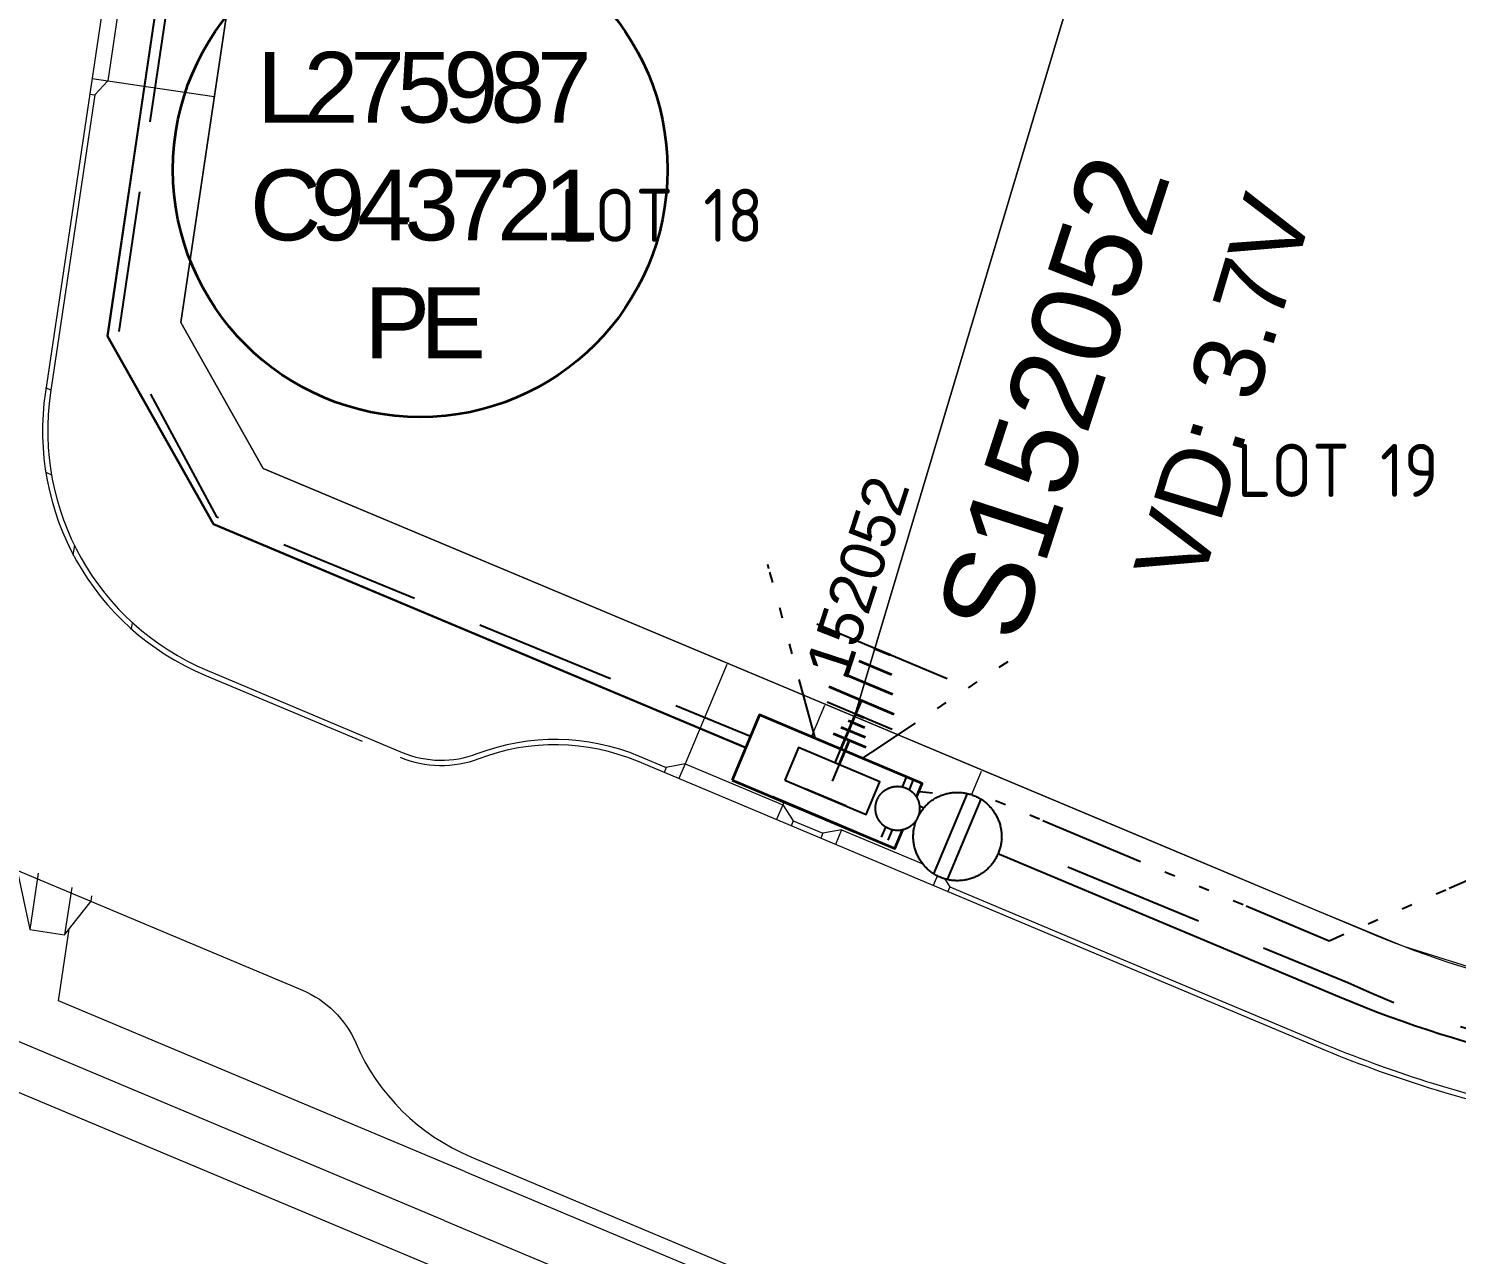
# Model space of a CAD drawing. Header units: metres. Extents: x 307635 to 308805, y 6256169 to 6257356.
# Drawn here: x 308181.84 to 308222.27, y 6256682.83 to 6256717.53 of the extents above; entities that cross this region are included whole.
import ezdxf
from ezdxf.enums import TextEntityAlignment as Align

# ---------------------------------------------------------------- set-up
doc = ezdxf.new("R2010")
doc.units = ezdxf.units.M
doc.linetypes.add('IE Trench LV', pattern=[6, 4, -2])
doc.linetypes.add('PHANTOM', pattern=[6.15, 3, -0.75, 0.3, -0.75, 0.3, -0.75, 0.3])
doc.layers.get('0').update_dxf_attribs({"color": 6})
doc.layers.get('Defpoints').update_dxf_attribs({"color": 250})
doc.layers.add('_User Miscellaneous10', color=252, linetype='Continuous', lineweight=13, transparency=0.5)
for name, color, linetype, lineweight in [('_User_LV_Exist', 5, 'Continuous', 35), ('Cadastre Developer_SP_NEW', 92, 'Continuous', 15), ('Cadastre Land Parcels_SP_EXT', 118, 'Continuous', 15)]:
    doc.layers.add(name, color=color, linetype=linetype, lineweight=lineweight)
for name, color, linetype in [('Equip_LV_NEW', 2, 'Continuous'), ('Mains_LV_New_T84', 2, 'Cable x'), ('Services_SP_NEW_UG', 2, 'Continuous'), ('SupportsUG_SP_LV_NEW', 2, 'Continuous'), ('Trench_SP_NEW', 2, 'Continuous')]:
    doc.layers.add(name, color=color, linetype=linetype)
doc.styles.add('LotNum', font='isocp.shx')
doc.styles.get("Standard").update_dxf_attribs({"font": 'arial.ttf'})
doc.linetypes.add('Cable New UG', pattern='A,5.5,-0.01,["X",Standard,S=1.8,R=0,X=0,Y=-0.94],-1.7', length=7.21)
doc.linetypes.add('Cable x', pattern='A,4.5,-0.01,["X",Standard,S=1.25,R=0,X=0,Y=-0.65],-1.2', length=5.71)

# ---------------------------------------------------------------- blocks, each defined once
blk = doc.blocks.new('*U243')
at = {"layer": 'Equip_LV_NEW'}
for tag, flags, p in [('STATE', 9, (3.167, -2.5)), ('CONSTRUCTED_VOLTAGE', 9, (3.167, -1.833)), ('OPERATING_VOLTAGE', 9, (3.167, -2.167)), ('ORIENTATION', 9, (3.167, -2.333)), ('NO_PHASES', 9, (3.167, -2)), ('SWITCH_TYPE', 9, (3.167, -2.667)), ('OWNED_BY', 9, (3.167, -3.167)), ('USAGE', 9, (3.167, -2.833)), ('NOTES', 9, (3.167, -3)), ('TYPE', 9, (3.167, -3.833)), ('Z', 1, (3.167, -4)), ('OPERATED_BY', 9, (3.167, -3.333)), ('MAINTAINED_BY', 9, (3.167, -3.5)), ('NUMBER_OF_PHASES', 9, (3.167, -3.667))]:
    blk.add_attdef(tag, text='', height=0.167, dxfattribs=dict(at, flags=flags)).set_placement(p, align=Align.MIDDLE_LEFT)
blk.add_wipeout([(4, 1.25), (3.969, 1.25), (3.939, 1.248), (3.908, 1.247), (3.877, 1.244), (3.847, 1.241), (3.817, 1.236), (3.786, 1.232), (3.756, 1.226), (3.726, 1.22), (3.696, 1.213), (3.667, 1.205), (3.637, 1.196), (3.608, 1.187), (3.579, 1.177), (3.55, 1.166), (3.522, 1.155), (3.493, 1.143), (3.466, 1.13), (3.438, 1.117), (3.411, 1.102), (3.384, 1.088), (3.357, 1.072), (3.331, 1.056), (3.306, 1.039), (3.28, 1.022), (3.255, 1.004), (3.231, 0.985), (3.207, 0.966), (3.184, 0.947), (3.161, 0.926), (3.138, 0.905), (3.116, 0.884), (3.095, 0.862), (3.074, 0.839), (3.053, 0.816), (3.034, 0.793), (3.015, 0.769), (2.996, 0.745), (2.978, 0.72), (2.961, 0.694), (2.944, 0.669), (2.928, 0.643), (2.912, 0.616), (2.898, 0.589), (2.883, 0.562), (2.87, 0.534), (2.857, 0.507), (2.845, 0.478), (2.834, 0.45), (2.823, 0.421), (2.813, 0.392), (2.804, 0.363), (2.795, 0.333), (2.787, 0.304), (2.78, 0.274), (2.774, 0.244), (2.768, 0.214), (2.764, 0.183), (2.759, 0.153), (2.756, 0.123), (2.753, 0.092), (2.752, 0.061), (2.75, 0.031), (2.75, 0), (2.75, -0.031), (2.752, -0.061), (2.753, -0.092), (2.756, -0.123), (2.759, -0.153), (2.764, -0.183), (2.768, -0.214), (2.774, -0.244), (2.78, -0.274), (2.787, -0.304), (2.795, -0.333), (2.804, -0.363), (2.813, -0.392), (2.823, -0.421), (2.834, -0.45), (2.845, -0.478), (2.857, -0.507), (2.87, -0.534), (2.883, -0.562), (2.898, -0.589), (2.912, -0.616), (2.928, -0.643), (2.944, -0.669), (2.961, -0.694), (2.978, -0.72), (2.996, -0.745), (3.015, -0.769), (3.034, -0.793), (3.053, -0.816), (3.074, -0.839), (3.095, -0.862), (3.116, -0.884), (3.138, -0.905), (3.161, -0.926), (3.184, -0.947), (3.207, -0.966), (3.231, -0.985), (3.255, -1.004), (3.28, -1.022), (3.306, -1.039), (3.331, -1.056), (3.357, -1.072), (3.384, -1.088), (3.411, -1.102), (3.438, -1.117), (3.466, -1.13), (3.493, -1.143), (3.522, -1.155), (3.55, -1.166), (3.579, -1.177), (3.608, -1.187), (3.637, -1.196), (3.667, -1.205), (3.696, -1.213), (3.726, -1.22), (3.756, -1.226), (3.786, -1.232), (3.817, -1.236), (3.847, -1.241), (3.877, -1.244), (3.908, -1.247), (3.939, -1.248), (3.969, -1.25), (4, -1.25), (4.031, -1.25), (4.061, -1.248), (4.092, -1.247), (4.123, -1.244), (4.153, -1.241), (4.183, -1.236), (4.214, -1.232), (4.244, -1.226), (4.274, -1.22), (4.304, -1.213), (4.333, -1.205), (4.363, -1.196), (4.392, -1.187), (4.421, -1.177), (4.45, -1.166), (4.478, -1.155), (4.507, -1.143), (4.534, -1.13), (4.562, -1.117), (4.589, -1.102), (4.616, -1.088), (4.643, -1.072), (4.669, -1.056), (4.694, -1.039), (4.72, -1.022), (4.745, -1.004), (4.769, -0.985), (4.793, -0.966), (4.816, -0.947), (4.839, -0.926), (4.862, -0.905), (4.884, -0.884), (4.905, -0.862), (4.926, -0.839), (4.947, -0.816), (4.966, -0.793), (4.985, -0.769), (5.004, -0.745), (5.022, -0.72), (5.039, -0.694), (5.056, -0.669), (5.072, -0.643), (5.088, -0.616), (5.102, -0.589), (5.117, -0.562), (5.13, -0.534), (5.143, -0.507), (5.155, -0.478), (5.166, -0.45), (5.177, -0.421), (5.187, -0.392), (5.196, -0.363), (5.205, -0.333), (5.213, -0.304), (5.22, -0.274), (5.226, -0.244), (5.232, -0.214), (5.236, -0.183), (5.241, -0.153), (5.244, -0.123), (5.247, -0.092), (5.248, -0.061), (5.25, -0.031), (5.25, 0), (5.25, 0.031), (5.248, 0.061), (5.247, 0.092), (5.244, 0.123), (5.241, 0.153), (5.236, 0.183), (5.232, 0.214), (5.226, 0.244), (5.22, 0.274), (5.213, 0.304), (5.205, 0.333), (5.196, 0.363), (5.187, 0.392), (5.177, 0.421), (5.166, 0.45), (5.155, 0.478), (5.143, 0.507), (5.13, 0.534), (5.117, 0.562), (5.102, 0.589), (5.088, 0.616), (5.072, 0.643), (5.056, 0.669), (5.039, 0.694), (5.022, 0.72), (5.004, 0.745), (4.985, 0.769), (4.966, 0.793), (4.947, 0.816), (4.926, 0.839), (4.905, 0.862), (4.884, 0.884), (4.862, 0.905), (4.839, 0.926), (4.816, 0.947), (4.793, 0.966), (4.769, 0.985), (4.745, 1.004), (4.72, 1.022), (4.694, 1.039), (4.669, 1.056), (4.643, 1.072), (4.616, 1.088), (4.589, 1.102), (4.562, 1.117), (4.534, 1.13), (4.507, 1.143), (4.478, 1.155), (4.45, 1.166), (4.421, 1.177), (4.392, 1.187), (4.363, 1.196), (4.333, 1.205), (4.304, 1.213), (4.274, 1.22), (4.244, 1.226), (4.214, 1.232), (4.183, 1.236), (4.153, 1.241), (4.123, 1.244), (4.092, 1.247), (4.061, 1.248), (4.031, 1.25)]).dxf.layer = 'Equip_LV_NEW'
for p, q in [((3.792, 1.863), (3.792, 1.232)), ((4.208, 1.863), (4.208, 1.232)), ((3.792, -1.232), (3.792, -1.863)), ((4.208, -1.232), (4.208, -1.863))]:
    blk.add_line(p, q, dxfattribs=at)
at = {"layer": 'Equip_LV_NEW', "flags": 128}
blk.add_lwpolyline([(4, 1.25), (3.969, 1.25), (3.939, 1.248), (3.908, 1.247), (3.877, 1.244), (3.847, 1.241), (3.817, 1.236), (3.786, 1.232), (3.756, 1.226), (3.726, 1.22), (3.696, 1.213), (3.667, 1.205), (3.637, 1.196), (3.608, 1.187), (3.579, 1.177), (3.55, 1.166), (3.522, 1.155), (3.493, 1.143), (3.466, 1.13), (3.438, 1.117), (3.411, 1.102), (3.384, 1.088), (3.357, 1.072), (3.331, 1.056), (3.306, 1.039), (3.28, 1.022), (3.255, 1.004), (3.231, 0.985), (3.207, 0.966), (3.184, 0.947), (3.161, 0.926), (3.138, 0.905), (3.116, 0.884), (3.095, 0.862), (3.074, 0.839), (3.053, 0.816), (3.034, 0.793), (3.015, 0.769), (2.996, 0.745), (2.978, 0.72), (2.961, 0.694), (2.944, 0.669), (2.928, 0.643), (2.912, 0.616), (2.898, 0.589), (2.883, 0.562), (2.87, 0.534), (2.857, 0.507), (2.845, 0.478), (2.834, 0.45), (2.823, 0.421), (2.813, 0.392), (2.804, 0.363), (2.795, 0.333), (2.787, 0.304), (2.78, 0.274), (2.774, 0.244), (2.768, 0.214), (2.764, 0.183), (2.759, 0.153), (2.756, 0.123), (2.753, 0.092), (2.752, 0.061), (2.75, 0.031), (2.75, 0), (2.75, -0.031), (2.752, -0.061), (2.753, -0.092), (2.756, -0.123), (2.759, -0.153), (2.764, -0.183), (2.768, -0.214), (2.774, -0.244), (2.78, -0.274), (2.787, -0.304), (2.795, -0.333), (2.804, -0.363), (2.813, -0.392), (2.823, -0.421), (2.834, -0.45), (2.845, -0.478), (2.857, -0.507), (2.87, -0.534), (2.883, -0.562), (2.898, -0.589), (2.912, -0.616), (2.928, -0.643), (2.944, -0.669), (2.961, -0.694), (2.978, -0.72), (2.996, -0.745), (3.015, -0.769), (3.034, -0.793), (3.053, -0.816), (3.074, -0.839), (3.095, -0.862), (3.116, -0.884), (3.138, -0.905), (3.161, -0.926), (3.184, -0.947), (3.207, -0.966), (3.231, -0.985), (3.255, -1.004), (3.28, -1.022), (3.306, -1.039), (3.331, -1.056), (3.357, -1.072), (3.384, -1.088), (3.411, -1.102), (3.438, -1.117), (3.466, -1.13), (3.493, -1.143), (3.522, -1.155), (3.55, -1.166), (3.579, -1.177), (3.608, -1.187), (3.637, -1.196), (3.667, -1.205), (3.696, -1.213), (3.726, -1.22), (3.756, -1.226), (3.786, -1.232), (3.817, -1.236), (3.847, -1.241), (3.877, -1.244), (3.908, -1.247), (3.939, -1.248), (3.969, -1.25), (4, -1.25), (4.031, -1.25), (4.061, -1.248), (4.092, -1.247), (4.123, -1.244), (4.153, -1.241), (4.183, -1.236), (4.214, -1.232), (4.244, -1.226), (4.274, -1.22), (4.304, -1.213), (4.333, -1.205), (4.363, -1.196), (4.392, -1.187), (4.421, -1.177), (4.45, -1.166), (4.478, -1.155), (4.507, -1.143), (4.534, -1.13), (4.562, -1.117), (4.589, -1.102), (4.616, -1.088), (4.643, -1.072), (4.669, -1.056), (4.694, -1.039), (4.72, -1.022), (4.745, -1.004), (4.769, -0.985), (4.793, -0.966), (4.816, -0.947), (4.839, -0.926), (4.862, -0.905), (4.884, -0.884), (4.905, -0.862), (4.926, -0.839), (4.947, -0.816), (4.966, -0.793), (4.985, -0.769), (5.004, -0.745), (5.022, -0.72), (5.039, -0.694), (5.056, -0.669), (5.072, -0.643), (5.088, -0.616), (5.102, -0.589), (5.117, -0.562), (5.13, -0.534), (5.143, -0.507), (5.155, -0.478), (5.166, -0.45), (5.177, -0.421), (5.187, -0.392), (5.196, -0.363), (5.205, -0.333), (5.213, -0.304), (5.22, -0.274), (5.226, -0.244), (5.232, -0.214), (5.236, -0.183), (5.241, -0.153), (5.244, -0.123), (5.247, -0.092), (5.248, -0.061), (5.25, -0.031), (5.25, 0), (5.25, 0.031), (5.248, 0.061), (5.247, 0.092), (5.244, 0.123), (5.241, 0.153), (5.236, 0.183), (5.232, 0.214), (5.226, 0.244), (5.22, 0.274), (5.213, 0.304), (5.205, 0.333), (5.196, 0.363), (5.187, 0.392), (5.177, 0.421), (5.166, 0.45), (5.155, 0.478), (5.143, 0.507), (5.13, 0.534), (5.117, 0.562), (5.102, 0.589), (5.088, 0.616), (5.072, 0.643), (5.056, 0.669), (5.039, 0.694), (5.022, 0.72), (5.004, 0.745), (4.985, 0.769), (4.966, 0.793), (4.947, 0.816), (4.926, 0.839), (4.905, 0.862), (4.884, 0.884), (4.862, 0.905), (4.839, 0.926), (4.816, 0.947), (4.793, 0.966), (4.769, 0.985), (4.745, 1.004), (4.72, 1.022), (4.694, 1.039), (4.669, 1.056), (4.643, 1.072), (4.616, 1.088), (4.589, 1.102), (4.562, 1.117), (4.534, 1.13), (4.507, 1.143), (4.478, 1.155), (4.45, 1.166), (4.421, 1.177), (4.392, 1.187), (4.363, 1.196), (4.333, 1.205), (4.304, 1.213), (4.274, 1.22), (4.244, 1.226), (4.214, 1.232), (4.183, 1.236), (4.153, 1.241), (4.123, 1.244), (4.092, 1.247), (4.061, 1.248), (4.031, 1.25)], close=True, dxfattribs=at)
at = {"layer": 'Equip_LV_NEW', "flags": 9}
blk.add_attdef('ACTUAL_STATUS', text='', height=0.167, dxfattribs=at).set_placement((3.167, -1.667), align=Align.MIDDLE_LEFT)
blk = doc.blocks.new('*U247')
at = {"layer": '_User_LV_Exist'}
for p, q in [((2.5, 1), (2.5, -1)), ((3, 0.75), (3, -0.75)), ((3.5, 0.5), (3.5, -0.5)), ((4, 0.25), (4, -0.25))]:
    blk.add_line(p, q, dxfattribs=at)
at = {"layer": 'Defpoints', "linetype": 'Cable x'}
blk.add_line((4, -2), (4, 2), dxfattribs=at)
at = {"width": 0.9}
blk.add_attdef('ASSET_NUM', text='', height=2, dxfattribs=at).set_placement((4, 2), align=Align.MIDDLE_LEFT)
for tag, p, flags in [('SUBURB', (-2, 0), 1), ('STREETNAME', (-1.8, 0), 9), ('PARENT', (-1.6, 0), 9), ('NOTES', (-1.4, 0), 9), ('LOCATION', (-1.2, 0), 9), ('LEGEND', (-1, 0), 9), ('USAGE', (-0.8, 0), 9), ('SUPPORT_TYPE', (-0.6, 0), 9), ('STATE', (-0.4, 0), 9), ('OWNED_BY', (-0.2, 0), 9)]:
    blk.add_attdef(tag, p, '', height=0.2, rotation=270, dxfattribs=dict(flags=flags))
blk.add_wipeout([(1, 2.5), (1, -2.5), (-1, -2.5), (-1, 2.5)])
blk.add_lwpolyline([(-1, 2.5), (-1, -1.25), (-1, 1.25), (-1, -2.5), (1, -2.5), (1, 2.5)], close=True)
at = {"layer": '_User_LV_Exist'}
blk.add_line((1, 0), (2.5, 0), dxfattribs=at)
at = {"layer": 'Defpoints'}
blk.add_line((0, 0), (2, 0), dxfattribs=at)
at = {"layer": 'Equip_LV_NEW', "ltscale": 10, "xscale": -1, "rotation": 90}
blk.add_blockref('*U243', (0, 0), dxfattribs=at)
blk = doc.blocks.new('*U242')
at = {"layer": 'Equip_LV_NEW'}
for tag, flags, p in [('ACTUAL_STATUS', 9, (3.167, -1.667)), ('CONSTRUCTED_VOLTAGE', 9, (3.167, -1.833)), ('NO_PHASES', 9, (3.167, -2)), ('STATE', 9, (3.167, -2.5)), ('OPERATING_VOLTAGE', 9, (3.167, -2.167)), ('ORIENTATION', 9, (3.167, -2.333)), ('SWITCH_TYPE', 9, (3.167, -2.667)), ('USAGE', 9, (3.167, -2.833)), ('OWNED_BY', 9, (3.167, -3.167)), ('NOTES', 9, (3.167, -3)), ('OPERATED_BY', 9, (3.167, -3.333)), ('MAINTAINED_BY', 9, (3.167, -3.5)), ('NUMBER_OF_PHASES', 9, (3.167, -3.667)), ('TYPE', 9, (3.167, -3.833)), ('Z', 1, (3.167, -4))]:
    blk.add_attdef(tag, text='', height=0.167, dxfattribs=dict(at, flags=flags)).set_placement(p, align=Align.MIDDLE_LEFT)
blk.add_wipeout([(4, 1.25), (3.969, 1.25), (3.939, 1.248), (3.908, 1.247), (3.877, 1.244), (3.847, 1.241), (3.817, 1.236), (3.786, 1.232), (3.756, 1.226), (3.726, 1.22), (3.696, 1.213), (3.667, 1.205), (3.637, 1.196), (3.608, 1.187), (3.579, 1.177), (3.55, 1.166), (3.522, 1.155), (3.493, 1.143), (3.466, 1.13), (3.438, 1.117), (3.411, 1.102), (3.384, 1.088), (3.357, 1.072), (3.331, 1.056), (3.306, 1.039), (3.28, 1.022), (3.255, 1.004), (3.231, 0.985), (3.207, 0.966), (3.184, 0.947), (3.161, 0.926), (3.138, 0.905), (3.116, 0.884), (3.095, 0.862), (3.074, 0.839), (3.053, 0.816), (3.034, 0.793), (3.015, 0.769), (2.996, 0.745), (2.978, 0.72), (2.961, 0.694), (2.944, 0.669), (2.928, 0.643), (2.912, 0.616), (2.898, 0.589), (2.883, 0.562), (2.87, 0.534), (2.857, 0.507), (2.845, 0.478), (2.834, 0.45), (2.823, 0.421), (2.813, 0.392), (2.804, 0.363), (2.795, 0.333), (2.787, 0.304), (2.78, 0.274), (2.774, 0.244), (2.768, 0.214), (2.764, 0.183), (2.759, 0.153), (2.756, 0.123), (2.753, 0.092), (2.752, 0.061), (2.75, 0.031), (2.75, 0), (2.75, -0.031), (2.752, -0.061), (2.753, -0.092), (2.756, -0.123), (2.759, -0.153), (2.764, -0.183), (2.768, -0.214), (2.774, -0.244), (2.78, -0.274), (2.787, -0.304), (2.795, -0.333), (2.804, -0.363), (2.813, -0.392), (2.823, -0.421), (2.834, -0.45), (2.845, -0.478), (2.857, -0.507), (2.87, -0.534), (2.883, -0.562), (2.898, -0.589), (2.912, -0.616), (2.928, -0.643), (2.944, -0.669), (2.961, -0.694), (2.978, -0.72), (2.996, -0.745), (3.015, -0.769), (3.034, -0.793), (3.053, -0.816), (3.074, -0.839), (3.095, -0.862), (3.116, -0.884), (3.138, -0.905), (3.161, -0.926), (3.184, -0.947), (3.207, -0.966), (3.231, -0.985), (3.255, -1.004), (3.28, -1.022), (3.306, -1.039), (3.331, -1.056), (3.357, -1.072), (3.384, -1.088), (3.411, -1.102), (3.438, -1.117), (3.466, -1.13), (3.493, -1.143), (3.522, -1.155), (3.55, -1.166), (3.579, -1.177), (3.608, -1.187), (3.637, -1.196), (3.667, -1.205), (3.696, -1.213), (3.726, -1.22), (3.756, -1.226), (3.786, -1.232), (3.817, -1.236), (3.847, -1.241), (3.877, -1.244), (3.908, -1.247), (3.939, -1.248), (3.969, -1.25), (4, -1.25), (4.031, -1.25), (4.061, -1.248), (4.092, -1.247), (4.123, -1.244), (4.153, -1.241), (4.183, -1.236), (4.214, -1.232), (4.244, -1.226), (4.274, -1.22), (4.304, -1.213), (4.333, -1.205), (4.363, -1.196), (4.392, -1.187), (4.421, -1.177), (4.45, -1.166), (4.478, -1.155), (4.507, -1.143), (4.534, -1.13), (4.562, -1.117), (4.589, -1.102), (4.616, -1.088), (4.643, -1.072), (4.669, -1.056), (4.694, -1.039), (4.72, -1.022), (4.745, -1.004), (4.769, -0.985), (4.793, -0.966), (4.816, -0.947), (4.839, -0.926), (4.862, -0.905), (4.884, -0.884), (4.905, -0.862), (4.926, -0.839), (4.947, -0.816), (4.966, -0.793), (4.985, -0.769), (5.004, -0.745), (5.022, -0.72), (5.039, -0.694), (5.056, -0.669), (5.072, -0.643), (5.088, -0.616), (5.102, -0.589), (5.117, -0.562), (5.13, -0.534), (5.143, -0.507), (5.155, -0.478), (5.166, -0.45), (5.177, -0.421), (5.187, -0.392), (5.196, -0.363), (5.205, -0.333), (5.213, -0.304), (5.22, -0.274), (5.226, -0.244), (5.232, -0.214), (5.236, -0.183), (5.241, -0.153), (5.244, -0.123), (5.247, -0.092), (5.248, -0.061), (5.25, -0.031), (5.25, 0), (5.25, 0.031), (5.248, 0.061), (5.247, 0.092), (5.244, 0.123), (5.241, 0.153), (5.236, 0.183), (5.232, 0.214), (5.226, 0.244), (5.22, 0.274), (5.213, 0.304), (5.205, 0.333), (5.196, 0.363), (5.187, 0.392), (5.177, 0.421), (5.166, 0.45), (5.155, 0.478), (5.143, 0.507), (5.13, 0.534), (5.117, 0.562), (5.102, 0.589), (5.088, 0.616), (5.072, 0.643), (5.056, 0.669), (5.039, 0.694), (5.022, 0.72), (5.004, 0.745), (4.985, 0.769), (4.966, 0.793), (4.947, 0.816), (4.926, 0.839), (4.905, 0.862), (4.884, 0.884), (4.862, 0.905), (4.839, 0.926), (4.816, 0.947), (4.793, 0.966), (4.769, 0.985), (4.745, 1.004), (4.72, 1.022), (4.694, 1.039), (4.669, 1.056), (4.643, 1.072), (4.616, 1.088), (4.589, 1.102), (4.562, 1.117), (4.534, 1.13), (4.507, 1.143), (4.478, 1.155), (4.45, 1.166), (4.421, 1.177), (4.392, 1.187), (4.363, 1.196), (4.333, 1.205), (4.304, 1.213), (4.274, 1.22), (4.244, 1.226), (4.214, 1.232), (4.183, 1.236), (4.153, 1.241), (4.123, 1.244), (4.092, 1.247), (4.061, 1.248), (4.031, 1.25)]).dxf.layer = 'Equip_LV_NEW'
for p, q in [((3.792, 1.232), (3.792, -1.232)), ((4.208, 1.232), (4.208, -1.232))]:
    blk.add_line(p, q, dxfattribs=at)
at = {"layer": 'Equip_LV_NEW', "flags": 128}
blk.add_lwpolyline([(4, 1.25), (3.969, 1.25), (3.939, 1.248), (3.908, 1.247), (3.877, 1.244), (3.847, 1.241), (3.817, 1.236), (3.786, 1.232), (3.756, 1.226), (3.726, 1.22), (3.696, 1.213), (3.667, 1.205), (3.637, 1.196), (3.608, 1.187), (3.579, 1.177), (3.55, 1.166), (3.522, 1.155), (3.493, 1.143), (3.466, 1.13), (3.438, 1.117), (3.411, 1.102), (3.384, 1.088), (3.357, 1.072), (3.331, 1.056), (3.306, 1.039), (3.28, 1.022), (3.255, 1.004), (3.231, 0.985), (3.207, 0.966), (3.184, 0.947), (3.161, 0.926), (3.138, 0.905), (3.116, 0.884), (3.095, 0.862), (3.074, 0.839), (3.053, 0.816), (3.034, 0.793), (3.015, 0.769), (2.996, 0.745), (2.978, 0.72), (2.961, 0.694), (2.944, 0.669), (2.928, 0.643), (2.912, 0.616), (2.898, 0.589), (2.883, 0.562), (2.87, 0.534), (2.857, 0.507), (2.845, 0.478), (2.834, 0.45), (2.823, 0.421), (2.813, 0.392), (2.804, 0.363), (2.795, 0.333), (2.787, 0.304), (2.78, 0.274), (2.774, 0.244), (2.768, 0.214), (2.764, 0.183), (2.759, 0.153), (2.756, 0.123), (2.753, 0.092), (2.752, 0.061), (2.75, 0.031), (2.75, 0), (2.75, -0.031), (2.752, -0.061), (2.753, -0.092), (2.756, -0.123), (2.759, -0.153), (2.764, -0.183), (2.768, -0.214), (2.774, -0.244), (2.78, -0.274), (2.787, -0.304), (2.795, -0.333), (2.804, -0.363), (2.813, -0.392), (2.823, -0.421), (2.834, -0.45), (2.845, -0.478), (2.857, -0.507), (2.87, -0.534), (2.883, -0.562), (2.898, -0.589), (2.912, -0.616), (2.928, -0.643), (2.944, -0.669), (2.961, -0.694), (2.978, -0.72), (2.996, -0.745), (3.015, -0.769), (3.034, -0.793), (3.053, -0.816), (3.074, -0.839), (3.095, -0.862), (3.116, -0.884), (3.138, -0.905), (3.161, -0.926), (3.184, -0.947), (3.207, -0.966), (3.231, -0.985), (3.255, -1.004), (3.28, -1.022), (3.306, -1.039), (3.331, -1.056), (3.357, -1.072), (3.384, -1.088), (3.411, -1.102), (3.438, -1.117), (3.466, -1.13), (3.493, -1.143), (3.522, -1.155), (3.55, -1.166), (3.579, -1.177), (3.608, -1.187), (3.637, -1.196), (3.667, -1.205), (3.696, -1.213), (3.726, -1.22), (3.756, -1.226), (3.786, -1.232), (3.817, -1.236), (3.847, -1.241), (3.877, -1.244), (3.908, -1.247), (3.939, -1.248), (3.969, -1.25), (4, -1.25), (4.031, -1.25), (4.061, -1.248), (4.092, -1.247), (4.123, -1.244), (4.153, -1.241), (4.183, -1.236), (4.214, -1.232), (4.244, -1.226), (4.274, -1.22), (4.304, -1.213), (4.333, -1.205), (4.363, -1.196), (4.392, -1.187), (4.421, -1.177), (4.45, -1.166), (4.478, -1.155), (4.507, -1.143), (4.534, -1.13), (4.562, -1.117), (4.589, -1.102), (4.616, -1.088), (4.643, -1.072), (4.669, -1.056), (4.694, -1.039), (4.72, -1.022), (4.745, -1.004), (4.769, -0.985), (4.793, -0.966), (4.816, -0.947), (4.839, -0.926), (4.862, -0.905), (4.884, -0.884), (4.905, -0.862), (4.926, -0.839), (4.947, -0.816), (4.966, -0.793), (4.985, -0.769), (5.004, -0.745), (5.022, -0.72), (5.039, -0.694), (5.056, -0.669), (5.072, -0.643), (5.088, -0.616), (5.102, -0.589), (5.117, -0.562), (5.13, -0.534), (5.143, -0.507), (5.155, -0.478), (5.166, -0.45), (5.177, -0.421), (5.187, -0.392), (5.196, -0.363), (5.205, -0.333), (5.213, -0.304), (5.22, -0.274), (5.226, -0.244), (5.232, -0.214), (5.236, -0.183), (5.241, -0.153), (5.244, -0.123), (5.247, -0.092), (5.248, -0.061), (5.25, -0.031), (5.25, 0), (5.25, 0.031), (5.248, 0.061), (5.247, 0.092), (5.244, 0.123), (5.241, 0.153), (5.236, 0.183), (5.232, 0.214), (5.226, 0.244), (5.22, 0.274), (5.213, 0.304), (5.205, 0.333), (5.196, 0.363), (5.187, 0.392), (5.177, 0.421), (5.166, 0.45), (5.155, 0.478), (5.143, 0.507), (5.13, 0.534), (5.117, 0.562), (5.102, 0.589), (5.088, 0.616), (5.072, 0.643), (5.056, 0.669), (5.039, 0.694), (5.022, 0.72), (5.004, 0.745), (4.985, 0.769), (4.966, 0.793), (4.947, 0.816), (4.926, 0.839), (4.905, 0.862), (4.884, 0.884), (4.862, 0.905), (4.839, 0.926), (4.816, 0.947), (4.793, 0.966), (4.769, 0.985), (4.745, 1.004), (4.72, 1.022), (4.694, 1.039), (4.669, 1.056), (4.643, 1.072), (4.616, 1.088), (4.589, 1.102), (4.562, 1.117), (4.534, 1.13), (4.507, 1.143), (4.478, 1.155), (4.45, 1.166), (4.421, 1.177), (4.392, 1.187), (4.363, 1.196), (4.333, 1.205), (4.304, 1.213), (4.274, 1.22), (4.244, 1.226), (4.214, 1.232), (4.183, 1.236), (4.153, 1.241), (4.123, 1.244), (4.092, 1.247), (4.061, 1.248), (4.031, 1.25)], close=True, dxfattribs=at)
blk = doc.blocks.new('*U271')
at = {"layer": '_User_LV_Exist'}
for p, q in [((2.5, 1), (2.5, -1)), ((3, 0.75), (3, -0.75)), ((3.5, 0.5), (3.5, -0.5)), ((4, 0.25), (4, -0.25))]:
    blk.add_line(p, q, dxfattribs=at)
at = {"layer": 'Defpoints', "linetype": 'Cable x'}
blk.add_line((4, -2), (4, 2), dxfattribs=at)
at = {"layer": 'Equip_LV_NEW', "ltscale": 10, "xscale": -1, "rotation": 90}
blk.add_blockref('*U242', (0, 0), dxfattribs=at)
at = {"width": 0.9}
blk.add_attdef('ASSET_NUM', text='', height=2, dxfattribs=at).set_placement((4, 2), align=Align.MIDDLE_LEFT)
for tag, p, flags in [('SUBURB', (-2, 0), 1), ('STREETNAME', (-1.8, 0), 9), ('PARENT', (-1.6, 0), 9), ('NOTES', (-1.4, 0), 9), ('LOCATION', (-1.2, 0), 9), ('LEGEND', (-1, 0), 9), ('USAGE', (-0.8, 0), 9), ('SUPPORT_TYPE', (-0.6, 0), 9), ('STATE', (-0.4, 0), 9), ('OWNED_BY', (-0.2, 0), 9)]:
    blk.add_attdef(tag, p, '', height=0.2, rotation=270, dxfattribs=dict(flags=flags))
blk.add_wipeout([(1, 2.5), (1, -2.5), (-1, -2.5), (-1, 2.5)])
blk.add_lwpolyline([(-1, 2.5), (-1, -1.25), (-1, 1.25), (-1, -2.5), (1, -2.5), (1, 2.5)], close=True)
at = {"layer": '_User_LV_Exist'}
blk.add_line((1, 0), (2.5, 0), dxfattribs=at)
at = {"layer": 'Defpoints'}
blk.add_line((0, 0), (2, 0), dxfattribs=at)

msp = doc.modelspace()

# ---------------------------------------------------------------- linework, layer by layer
at = {"layer": '_User Miscellaneous10'}
for p, q in [((308188.056, 6256745.833), (308182.315, 6256707.247)), ((308184.521, 6256719.017), (308184.08, 6256716.049)), ((308183.717, 6256715.648), (308182.464, 6256707.225)), ((308182.47, 6256707.297), (308182.331, 6256707.355)), ((308182.326, 6256704.971), (308182.489, 6256704.902)), ((308183.135, 6256702.907), (308183.093, 6256702.626)), ((308184.754, 6256700.535), (308184.781, 6256700.713)), ((308186.887, 6256699.367), (308192.419, 6256697.043)), ((308186.829, 6256699.229), (308191.286, 6256697.356))]:
    msp.add_line(p, q, dxfattribs=at)
for points in [[(308183.635, 6256716.116), (308184.08, 6256716.049)], [(308184.08, 6256716.049), (308183.717, 6256715.648)], [(308184.08, 6256716.049), (308187.097, 6256715.601)], [(308183.568, 6256715.671), (308183.717, 6256715.648)], [(308201.606, 6256699.529), (308200.425, 6256696.717)], [(308204.372, 6256698.367), (308203.19, 6256695.555)], [(308199.894, 6256696.615), (308199.835, 6256696.476)], [(308200.425, 6256696.717), (308199.894, 6256696.615)], [(308200.425, 6256696.717), (308200.25, 6256696.302)], [(308200.425, 6256696.717), (308203.19, 6256695.555)], [(308208.807, 6256696.504), (308207.625, 6256693.692)], [(308203.19, 6256695.555), (308203.016, 6256695.14)], [(308203.19, 6256695.555), (308203.489, 6256695.104)], [(308203.489, 6256695.104), (308203.431, 6256694.966)], [(308203.489, 6256695.104), (308204.328, 6256694.752)], [(308204.859, 6256694.854), (308204.328, 6256694.752)], [(308204.859, 6256694.854), (308204.685, 6256694.439)], [(308204.859, 6256694.854), (308207.625, 6256693.692)], [(308204.328, 6256694.752), (308204.27, 6256694.613)], [(308181.537, 6256693.859), (308181.515, 6256693.711), (308181.871, 6256692.028), (308182.86, 6256691.881), (308183.608, 6256692.832), (308183.63, 6256692.98)], [(308182.108, 6256693.62), (308181.871, 6256692.028)], [(308207.625, 6256693.692), (308207.451, 6256693.277)], [(308207.625, 6256693.692), (308207.924, 6256693.241)], [(308183.059, 6256693.22), (308182.86, 6256691.881)], [(308207.924, 6256693.241), (308207.866, 6256693.103)], [(308194.188, 6256685.182), (308182.684, 6256690.015), (308182.985, 6256692.04)]]:
    msp.add_lwpolyline(points, dxfattribs=at)
for points in [[(308193.607, 6256683.799), (308133.492, 6256709.054), (308127.106, 6256711.737, 0.365711), (308118.659, 6256708.804, 1.634121)], [(308167.91, 6256699.421), (308189.591, 6256690.313, -0.193302), (308191.102, 6256688.82, 0.193302), (308194.362, 6256685.597), (308213.646, 6256677.496, 0.054832), (308223.426, 6256674.597, 0.212579), (308228.286, 6256675.787, -0.175545), (308230.133, 6256676.383), (308230.32, 6256676.376)], [(308192.361, 6256696.905, 0.193302), (308194.596, 6256696.87, -0.193302), (308199.068, 6256696.799), (308218.353, 6256688.697, 0.048518), (308224.733, 6256686.718, -0.172554), (308228.171, 6256684.631, 0.216133), (308230.389, 6256683.528), (308230.546, 6256683.523, -0.152945)], [(308192.419, 6256697.043, 0.193302), (308194.543, 6256697.01, -0.193302), (308199.126, 6256696.937), (308199.894, 6256696.615)], [(308207.924, 6256693.241), (308218.411, 6256688.835, 0.046687), (308224.518, 6256686.917, 0.046687)], [(308194.188, 6256685.182), (308215.545, 6256676.21, 0.079635), (308230.277, 6256672.624)], [(308193.607, 6256683.799), (308214.964, 6256674.827, 0.079635), (308230.157, 6256671.129)]]:
    msp.add_lwpolyline(points, format="xyb", dxfattribs=at)
for radius in [7.5, 7.35]:
    msp.add_arc((308189.734, 6256706.143), radius, 171.5382, 247.2125, dxfattribs=at)
at = {"layer": '_User_LV_Exist', "linetype": 'Cable New UG', "lineweight": -2, "flags": 128}
msp.add_lwpolyline([(308165.629, 6256816.76), (308171.181, 6256815.535), (308168.655, 6256798.99), (308145.306, 6256803.067), (308142.843, 6256786.409), (308138.042, 6256753.599), (308133.97, 6256725.773), (308168.322, 6256711.364), (308173.234, 6256714.133), (308175.407, 6256728.797), (308186.433, 6256724.827), (308184.073, 6256708.821), (308187.072, 6256703.5), (308204.449, 6256696.211), (308218.952, 6256690.128, 0.095462), (308230.709, 6256687.617, 0.072101), (308240.041, 6256688.665), (308245.993, 6256690.19)], format="xyb", dxfattribs=at)
at = {"layer": '_User_LV_Exist'}
msp.add_circle((308192.927, 6256713.533), 7, dxfattribs=at)
at = {"layer": 'Cadastre Developer_SP_NEW', "flags": 128}
msp.add_lwpolyline([(308230.749, 6256689.611), (308226.551, 6256689.998), (308224.11, 6256690.504), (308220.78, 6256691.55), (308218.186, 6256692.618), (308216.326, 6256693.398), (308213.658, 6256694.517), (308208.103, 6256696.848), (308188.478, 6256705.079), (308186.151, 6256709.207), (308187.828, 6256720.519), (308191.312, 6256744.035), (308194.744, 6256746.783), (308198.274, 6256746.821), (308201.918, 6256747.197), (308204.383, 6256747.651), (308209.081, 6256748.828), (308215.176, 6256750.388), (308230.751, 6256689.611)], dxfattribs=at)
msp.add_lwpolyline([(308188.422, 6256724.532), (308186.151, 6256709.207), (308188.478, 6256705.079), (308205.223, 6256698.056), (308212.095, 6256721.024)], close=True, dxfattribs=at)
msp.add_lwpolyline([(308205.223, 6256698.056), (308219.729, 6256691.971, 0.095008), (308230.751, 6256689.611), (308223.12, 6256719.391), (308212.095, 6256721.024)], format="xyb", close=True, dxfattribs=at)
at = {"layer": 'Cadastre Land Parcels_SP_EXT', "linetype": 'Continuous'}
msp.add_lwpolyline([(308212.386, 6256674.488), (308133.34, 6256707.647)], dxfattribs=at)
at = {"layer": 'Mains_LV_New_T84', "color": 2, "linetype": 'Cable New UG', "flags": 128}
msp.add_lwpolyline([(308160.86, 6256818.692), (308161.966, 6256818.473), (308161.28, 6256814.995), (308147.487, 6256817.821), (308142.843, 6256786.409), (308138.042, 6256753.599), (308133.97, 6256725.773), (308168.322, 6256711.364), (308173.234, 6256714.133), (308175.407, 6256728.797), (308186.433, 6256724.827), (308184.073, 6256708.821), (308187.072, 6256703.5), (308204.449, 6256696.211), (308218.952, 6256690.128, 0.095462), (308230.709, 6256687.617, 0.072101), (308240.041, 6256688.665), (308245.993, 6256690.19)], format="xyb", dxfattribs=at)
msp.add_lwpolyline([(308204.446, 6256696.213), (308200.578, 6256697.835), (308187.072, 6256703.5), (308184.072, 6256708.822), (308184.731, 6256713.267), (308186.444, 6256724.825)], dxfattribs=at)
at = {"layer": 'Services_SP_NEW_UG', "linetype": 'PHANTOM', "flags": 128}
for points in [[(308204.45, 6256696.211), (308202.768, 6256702.36)], [(308204.45, 6256696.211), (308209.6, 6256699.638)], [(308204.45, 6256696.212), (308209.137, 6256695.714), (308218.663, 6256691.712), (308223.52, 6256693.835)]]:
    msp.add_lwpolyline(points, dxfattribs=at)
at = {"layer": 'Trench_SP_NEW', "linetype": 'IE Trench LV', "flags": 128}
msp.add_lwpolyline([(308186.741, 6256724.781), (308184.384, 6256708.88), (308187.161, 6256703.712), (308204.592, 6256696.552), (308219.188, 6256690.529, 0.10566), (308230.712, 6256687.933)], format="xyb", dxfattribs=at)

# ---------------------------------------------------------------- texts
at = {"layer": '_User_LV_Exist', "insert": (308192.927, 6256712.533), "char_height": 2, "attachment_point": 5}
msp.add_mtext('{\\T0.8;L275987\\PC943721\\PPE}', dxfattribs=at)
at = {"layer": '_User_LV_Exist', "linetype": 'ByBlock', "lineweight": 0, "ltscale": 0.5, "insert": (308213.108, 6256702.254), "char_height": 2, "attachment_point": 1, "rotation": 73.4156}
msp.add_mtext_dynamic_manual_height_columns('VD: 3.7V', width=11.26861, gutter_width=12.5, heights=[0], dxfattribs=at)
at = {"layer": 'Cadastre Developer_SP_NEW', "char_height": 1.5, "attachment_point": 1, "style": 'LotNum'}
for s, insert in [('LOT 18', (308196.895, 6256712.992)), ('LOT 19', (308216.053, 6256705.774))]:
    msp.add_mtext_dynamic_manual_height_columns(s, width=6.11845, gutter_width=7.5, heights=[0], dxfattribs=dict(at, insert=insert))

# ---------------------------------------------------------------- next in the draw order: block references
at = {"layer": '_User_LV_Exist', "lineweight": -2}
ref = msp.add_blockref('*U271', (308204.449, 6256696.211), dxfattribs=dict(at, rotation=67.21095966650806))
ref.add_attrib('ASSET_NUM', 'S152052', dxfattribs={"layer": '0', "height": 2.5, "rotation": 72}).set_placement((308208.68, 6256700.454), align=Align.MIDDLE_LEFT)

# ---------------------------------------------------------------- next in the draw order: block references
at = {"layer": 'SupportsUG_SP_LV_NEW'}
ref = msp.add_blockref('*U247', (308204.597, 6256696.232), dxfattribs=dict(at, xscale=0.5, yscale=0.5, zscale=0.5, rotation=67.21095966650806))
ref.add_attrib('ASSET_NUM', '152052', dxfattribs={"layer": '0', "height": 1.25, "rotation": 72}).set_placement((308204.404, 6256699.229), align=Align.MIDDLE_LEFT)

doc.saveas('drawing.dxf')
